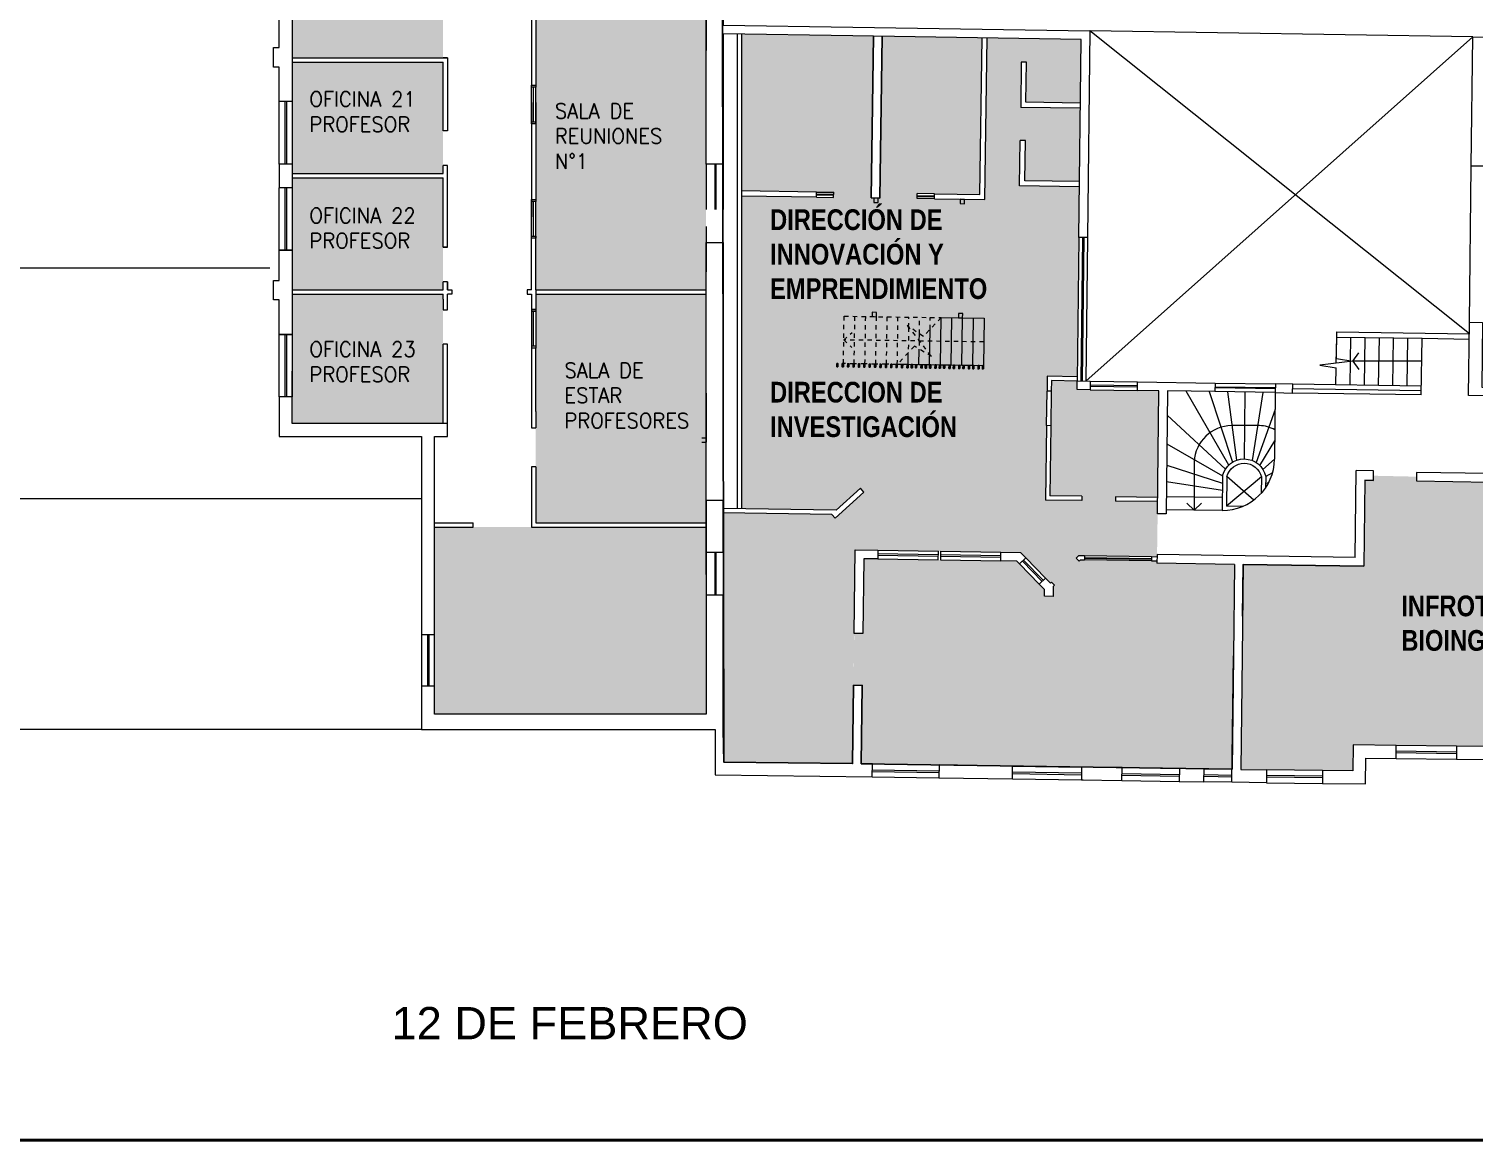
# Model space of a CAD drawing. Header units: millimetres. Extents: x -11418 to -10492, y 10656 to 11360.
# Drawn here: x -10641.59 to -10608.07, y 11171.97 to 11197.74 of the extents above; entities that cross this region are included whole.
import ezdxf

# ---------------------------------------------------------------- set-up
doc = ezdxf.new("R2010")
doc.units = ezdxf.units.MM
doc.linetypes.add('CONTINUA', pattern=[0])
doc.linetypes.add('DASHED2', pattern=[0.375, 0.25, -0.125])
doc.layers.get('0').update_dxf_attribs({"lineweight": 0})
for name, color, linetype in [('0.0 GRIS 8', 8, 'Continuous'), ('MURO EXISTENTE', 3, 'Continuous'), ('SEGUNDO PLANO', 3, 'Continuous'), ('x_ hatch espacios liberados', 2, 'Continuous')]:
    doc.layers.add(name, color=color, linetype=linetype)
for name, color, linetype, lineweight in [('0_ cubierta', 7, 'Continuous', 13), ('0_ escaleras', 7, 'Continuous', 5), ('0_ id salas de clases', 7, 'Continuous', 9), ('0_ muros', 7, 'Continuous', 20), ('0_ muros 2', 7, 'Continuous', 9), ('0_ simbología', 250, 'Continuous', 5), ('0_ tabiques', 7, 'Continuous', 9), ('0_ ventanas', 250, 'Continuous', 0), ('ESCALERAS', 7, 'Continuous', 5), ('TABIQUES', 7, 'Continuous', 9), ('TERCER PLANO', 2, 'Continuous', 20)]:
    doc.layers.add(name, color=color, linetype=linetype, lineweight=lineweight)
doc.layers.add('y_ hatch derecho', color=7, linetype='Continuous', true_color=0x908851)
doc.layers.add('z4_ Dirección de investigación e innovación', color=7, linetype='Continuous', true_color=0xc6c8a7)
doc.styles.add('PATO', font='romans.shx', dxfattribs={"height": 0.22})

msp = doc.modelspace()

# ---------------------------------------------------------------- hatches: boundary and pattern name
at = {"layer": 'y_ hatch derecho'}
h = msp.add_hatch(color=256, dxfattribs=at)
h.paths.add_polyline_path([(-10629.835, 11209.716), (-10625.885, 11209.716), (-10625.885, 11207.386), (-10629.835, 11207.386)])
h.paths.add_polyline_path([(-10629.835, 11207.286), (-10625.885, 11207.286), (-10625.885, 11204.735), (-10629.835, 11204.735)])
h.paths.add_polyline_path([(-10629.835, 11204.635), (-10625.885, 11204.635), (-10625.885, 11202.135), (-10629.835, 11202.135)])
h.paths.add_polyline_path([(-10629.835, 11202.035), (-10625.885, 11202.035), (-10625.885, 11199.535), (-10629.835, 11199.535)])
h.paths.add_polyline_path([(-10629.835, 11199.435), (-10625.885, 11199.435), (-10625.885, 11191.687), (-10629.835, 11191.687)])
h.paths.add_polyline_path([(-10629.835, 11191.587), (-10625.885, 11191.587), (-10625.885, 11186.289), (-10629.835, 11186.289)])
h = msp.add_hatch(color=256, dxfattribs=at)
h.paths.add_polyline_path([(-10635.485, 11208.032), (-10631.985, 11208.032), (-10631.985, 11205.368), (-10635.485, 11205.368)])
h.paths.add_polyline_path([(-10635.485, 11205.268), (-10631.985, 11205.268), (-10631.985, 11202.614), (-10635.485, 11202.614)])
h.paths.add_polyline_path([(-10635.485, 11202.514), (-10631.985, 11202.514), (-10631.985, 11199.867), (-10635.485, 11199.867)])
h.paths.add_polyline_path([(-10635.485, 11199.717), (-10631.985, 11199.717), (-10631.985, 11197.067), (-10635.485, 11197.067)])
h.paths.add_polyline_path([(-10635.485, 11191.587), (-10631.985, 11191.587), (-10631.985, 11188.587), (-10635.485, 11188.587)])
h.paths.add_polyline_path([(-10635.485, 11194.287), (-10631.985, 11194.287), (-10631.985, 11191.687), (-10635.485, 11191.687)])
h.paths.add_polyline_path([(-10635.485, 11196.967), (-10631.985, 11196.967), (-10631.985, 11194.387), (-10635.485, 11194.387)])
msp.add_hatch(color=256, dxfattribs=at).paths.add_polyline_path([(-10632.185, 11186.187), (-10625.885, 11186.187), (-10625.885, 11181.846), (-10632.185, 11181.846)])
at = {"layer": 'z4_ Dirección de investigación e innovación'}
for points in [[(-10615.407, 11186.878), (-10615.369, 11189.348), (-10617.277, 11189.377), (-10617.275, 11189.576), (-10617.869, 11189.586), (-10617.907, 11186.912), (-10617.165, 11186.902), (-10617.166, 11186.802), (-10618.011, 11186.814), (-10617.957, 11189.687), (-10617.27, 11189.675), (-10617.224, 11194.081), (-10618.613, 11194.101), (-10618.597, 11195.153), (-10618.477, 11195.151), (-10618.491, 11194.22), (-10617.223, 11194.201), (-10617.2, 11195.901), (-10618.583, 11195.921), (-10618.568, 11196.973), (-10618.448, 11196.971), (-10618.462, 11196.039), (-10617.199, 11196.021), (-10617.182, 11197.499), (-10619.36, 11197.531), (-10619.415, 11193.782), (-10620.987, 11193.805), (-10620.985, 11193.925), (-10619.536, 11193.904), (-10619.48, 11197.533), (-10621.799, 11197.567), (-10621.854, 11193.818), (-10622.055, 11193.821), (-10621.999, 11197.572), (-10625.065, 11197.618), (-10625.062, 11193.985), (-10622.923, 11193.953), (-10622.925, 11193.833), (-10625.062, 11193.865), (-10625.062, 11186.611), (-10622.865, 11186.579), (-10622.302, 11187.089), (-10622.222, 11187), (-10622.888, 11186.396), (-10622.963, 11186.48), (-10625.482, 11186.517), (-10625.476, 11180.739), (-10622.485, 11180.702), (-10622.426, 11185.538), (-10622.423, 11185.658), (-10618.59, 11185.599), (-10617.884, 11184.9), (-10617.86, 11184.9), (-10617.837, 11184.876), (-10617.264, 11185.434), (-10617.299, 11185.47), (-10617.239, 11185.529), (-10615.422, 11185.508), (-10615.422, 11185.549), (-10615.408, 11186.499), (-10615.411, 11186.778), (-10616.383, 11186.791), (-10616.383, 11186.891)], [(-10603.717, 11187.171), (-10606.116, 11187.208), (-10607.716, 11187.232), (-10609.402, 11187.257), (-10609.4, 11187.357), (-10610.399, 11187.379), (-10610.401, 11187.272), (-10610.601, 11187.275), (-10610.625, 11185.279), (-10613.425, 11185.318), (-10613.449, 11183.196), (-10613.48, 11180.567), (-10612.88, 11180.56), (-10611.58, 11180.544), (-10610.88, 11180.535), (-10610.873, 11181.135), (-10609.873, 11181.123), (-10608.474, 11181.105), (-10605.888, 11181.073), (-10604.488, 11181.056), (-10604.488, 11181.056), (-10603.788, 11181.047), (-10603.76, 11183.509), (-10603.746, 11184.709)], [(-10613.625, 11185.321), (-10615.425, 11185.349), (-10615.424, 11185.407), (-10617.199, 11185.428), (-10617.229, 11185.399), (-10617.264, 11185.434), (-10617.837, 11184.876), (-10617.802, 11184.84), (-10617.832, 11184.81), (-10617.835, 11184.581), (-10618.035, 11184.584), (-10618.033, 11184.742), (-10618.675, 11185.401), (-10622.225, 11185.455), (-10622.248, 11183.717), (-10622.447, 11183.72), (-10622.462, 11182.52), (-10622.263, 11182.517), (-10622.286, 11180.7), (-10613.679, 11180.57)]]:
    msp.add_hatch(color=256, dxfattribs=at).paths.add_polyline_path(points)

# ---------------------------------------------------------------- linework, layer by layer
at = {"color": 0, "linetype": 'DASHED2', "ltscale": 0.01}
for p, q in [((-10622.448, 11189.975), (-10622.698, 11189.979)), ((-10622.198, 11189.972), (-10622.448, 11189.975)), ((-10621.948, 11189.968), (-10622.198, 11189.972)), ((-10621.698, 11189.964), (-10621.948, 11189.968)), ((-10621.448, 11189.961), (-10621.698, 11189.964))]:
    msp.add_line(p, q, dxfattribs=at)
at = {"color": 251, "linetype": 'CONTINUA', "lineweight": 50, "ltscale": 1.8, "flags": 128}
msp.add_lwpolyline([(-10687.871, 11171.972), (-10499.007, 11171.972, 0.414214), (-10491.562, 11179.416), (-10491.562, 11285.285), (-10687.871, 11285.285)], format="xyb", close=True, dxfattribs=at)
at = {"color": 0}
for points in [[(-10617.986, 11188.541), (-10617.975, 11189.341)], [(-10617.875, 11189.339), (-10617.886, 11188.539)]]:
    msp.add_lwpolyline(points, dxfattribs=at)
msp.add_lwpolyline([(-10617.177, 11189.377), (-10617.177, 11189.376)])
at = {"layer": '0.0 GRIS 8', "color": 0}
for points in [[(-10622.825, 11189.906), (-10622.85, 11189.906), (-10622.849, 11189.981), (-10622.824, 11189.981), (-10622.825, 11189.906)], [(-10622.7, 11189.904), (-10622.725, 11189.904), (-10622.724, 11189.979), (-10622.699, 11189.979), (-10622.7, 11189.904)], [(-10622.575, 11189.902), (-10622.6, 11189.903), (-10622.599, 11189.978), (-10622.574, 11189.977), (-10622.575, 11189.902)], [(-10622.45, 11189.9), (-10622.475, 11189.901), (-10622.474, 11189.976), (-10622.449, 11189.975), (-10622.45, 11189.9)], [(-10622.325, 11189.899), (-10622.35, 11189.899), (-10622.349, 11189.974), (-10622.324, 11189.974), (-10622.325, 11189.899)], [(-10622.2, 11189.897), (-10622.225, 11189.897), (-10622.224, 11189.972), (-10622.199, 11189.972), (-10622.2, 11189.897)], [(-10622.075, 11189.895), (-10622.1, 11189.895), (-10622.099, 11189.97), (-10622.074, 11189.97), (-10622.075, 11189.895)], [(-10621.95, 11189.893), (-10621.975, 11189.893), (-10621.974, 11189.968), (-10621.949, 11189.968), (-10621.95, 11189.893)], [(-10621.825, 11189.891), (-10621.85, 11189.892), (-10621.849, 11189.967), (-10621.824, 11189.966), (-10621.825, 11189.891)], [(-10621.7, 11189.889), (-10621.725, 11189.89), (-10621.724, 11189.965), (-10621.699, 11189.964), (-10621.7, 11189.889)], [(-10621.575, 11189.888), (-10621.6, 11189.888), (-10621.598, 11189.963), (-10621.573, 11189.963), (-10621.575, 11189.888)], [(-10621.45, 11189.886), (-10621.475, 11189.886), (-10621.473, 11189.961), (-10621.448, 11189.961), (-10621.45, 11189.886)], [(-10621.324, 11189.884), (-10621.349, 11189.884), (-10621.348, 11189.959), (-10621.323, 11189.959), (-10621.324, 11189.884)], [(-10621.199, 11189.882), (-10621.224, 11189.882), (-10621.223, 11189.957), (-10621.198, 11189.957), (-10621.199, 11189.882)], [(-10621.099, 11189.881), (-10621.124, 11189.881), (-10621.123, 11189.956), (-10621.098, 11189.956), (-10621.099, 11189.881)], [(-10620.999, 11189.879), (-10621.024, 11189.88), (-10621.023, 11189.954), (-10620.998, 11189.954), (-10620.999, 11189.879)], [(-10620.874, 11189.877), (-10620.899, 11189.878), (-10620.898, 11189.953), (-10620.873, 11189.952), (-10620.874, 11189.877)], [(-10620.774, 11189.876), (-10620.799, 11189.876), (-10620.798, 11189.951), (-10620.773, 11189.951), (-10620.774, 11189.876)], [(-10620.674, 11189.874), (-10620.699, 11189.875), (-10620.698, 11189.95), (-10620.673, 11189.949), (-10620.674, 11189.874)], [(-10620.549, 11189.873), (-10620.574, 11189.873), (-10620.573, 11189.948), (-10620.548, 11189.948), (-10620.549, 11189.873)], [(-10620.449, 11189.871), (-10620.474, 11189.871), (-10620.473, 11189.946), (-10620.448, 11189.946), (-10620.449, 11189.871)], [(-10620.349, 11189.87), (-10620.374, 11189.87), (-10620.373, 11189.945), (-10620.348, 11189.945), (-10620.349, 11189.87)], [(-10620.224, 11189.868), (-10620.249, 11189.868), (-10620.248, 11189.943), (-10620.223, 11189.943), (-10620.224, 11189.868)], [(-10620.124, 11189.866), (-10620.149, 11189.867), (-10620.148, 11189.942), (-10620.123, 11189.941), (-10620.124, 11189.866)], [(-10619.999, 11189.864), (-10620.024, 11189.865), (-10620.023, 11189.94), (-10619.998, 11189.939), (-10619.999, 11189.864)], [(-10619.899, 11189.863), (-10619.924, 11189.863), (-10619.923, 11189.938), (-10619.898, 11189.938), (-10619.899, 11189.863)], [(-10619.774, 11189.861), (-10619.799, 11189.862), (-10619.798, 11189.937), (-10619.773, 11189.936), (-10619.774, 11189.861)], [(-10619.674, 11189.86), (-10619.699, 11189.86), (-10619.698, 11189.935), (-10619.673, 11189.935), (-10619.674, 11189.86)], [(-10619.549, 11189.858), (-10619.574, 11189.858), (-10619.573, 11189.933), (-10619.548, 11189.933), (-10619.549, 11189.858)], [(-10619.449, 11189.856), (-10619.474, 11189.857), (-10619.473, 11189.932), (-10619.448, 11189.931), (-10619.449, 11189.856)]]:
    msp.add_lwpolyline(points, dxfattribs=at)
at = {"layer": '0_ cubierta'}
for p, q in [((-10636.004, 11192.192), (-10664.138, 11192.192)), ((-10632.485, 11186.844), (-10667.864, 11186.844)), ((-10632.485, 11181.496), (-10667.864, 11181.496))]:
    msp.add_line(p, q, dxfattribs=at)
at = {"layer": '0_ escaleras'}
for p, q in [((-10625.885, 11198.156), (-10625.885, 11197.239)), ((-10625.885, 11193.156), (-10625.885, 11192.106)), ((-10613.755, 11187.627), (-10614.75, 11189.339)), ((-10614.214, 11189.331), (-10613.67, 11187.693)), ((-10613.787, 11189.323), (-10613.579, 11187.737)), ((-10613.396, 11187.768), (-10613.378, 11189.318)), ((-10612.968, 11189.313), (-10613.214, 11187.733)), ((-10612.678, 11189.307), (-10612.696, 11187.762)), ((-10613.832, 11187.534), (-10615.184, 11188.787)), ((-10612.682, 11188.918), (-10613.124, 11187.686)), ((-10615.192, 11188.117), (-10613.901, 11187.374)), ((-10613.04, 11187.618), (-10612.691, 11188.188)), ((-10612.965, 11187.524), (-10612.696, 11187.762)), ((-10615.198, 11187.626), (-10613.902, 11187.208)), ((-10613.901, 11187.374), (-10613.91, 11186.574)), ((-10613.801, 11187.361), (-10613.809, 11186.673)), ((-10613.001, 11187.352), (-10613.005, 11186.972)), ((-10612.901, 11187.362), (-10612.904, 11187.101)), ((-10612.741, 11187.449), (-10612.901, 11187.362)), ((-10615.202, 11187.242), (-10613.904, 11187.047)), ((-10612.834, 11187.217), (-10612.903, 11187.196)), ((-10613.906, 11186.874), (-10615.206, 11186.889)), ((-10613.431, 11186.669), (-10613.809, 11186.673)), ((-10613.91, 11186.574), (-10615.21, 11186.589))]:
    msp.add_line(p, q, dxfattribs=at)
for points in [[(-10613.91, 11186.574, 0.413253), (-10612.696, 11187.762, 9.635265)], [(-10613.901, 11187.374, -0.8), (-10612.901, 11187.362, -0.8)], [(-10613.801, 11187.361, -0.779304), (-10613.001, 11187.352)]]:
    msp.add_lwpolyline(points, format="xyb", dxfattribs=at)
at = {"layer": '0_ muros'}
for p, q in [((-10611.252, 11190.716), (-10608.175, 11190.669)), ((-10611.263, 11189.989), (-10611.254, 11190.596)), ((-10611.254, 11190.596), (-10609.274, 11190.566)), ((-10610.941, 11189.481), (-10610.924, 11190.591)), ((-10610.611, 11189.476), (-10610.594, 11190.586)), ((-10610.281, 11189.471), (-10610.264, 11190.581)), ((-10609.951, 11189.466), (-10609.934, 11190.576)), ((-10609.621, 11189.461), (-10609.604, 11190.571)), ((-10609.294, 11189.255), (-10609.274, 11190.566)), ((-10609.274, 11190.566), (-10608.175, 11190.549)), ((-10611.271, 11189.486), (-10611.265, 11189.88)), ((-10610.397, 11187.489), (-10610.799, 11187.497)), ((-10610.601, 11187.275), (-10610.625, 11185.279)), ((-10610.401, 11187.272), (-10610.601, 11187.275)), ((-10615.422, 11185.549), (-10615.424, 11185.349)), ((-10613.625, 11185.321), (-10615.424, 11185.349)), ((-10610.822, 11185.482), (-10615.422, 11185.549)), ((-10613.625, 11185.321), (-10613.649, 11183.199)), ((-10613.425, 11185.318), (-10613.449, 11183.196)), ((-10613.679, 11180.57), (-10613.68, 11180.57))]:
    msp.add_line(p, q, dxfattribs=at)
for points in [[(-10625.485, 11197.625), (-10625.485, 11194.606), (-10625.885, 11194.606), (-10625.885, 11198.556), (-10625.885, 11198.556), (-10625.885, 11198.556), (-10625.485, 11198.556), (-10625.485, 11198.156), (-10625.485, 11197.825), (-10622.479, 11197.779), (-10616.98, 11197.696), (-10617.036, 11192.901), (-10617.236, 11192.904), (-10617.182, 11197.499), (-10622.482, 11197.579), (-10625.485, 11197.625)], [(-10603.438, 11193.879), (-10603.636, 11193.882), (-10603.599, 11197.193), (-10607.799, 11197.256), (-10607.831, 11194.558), (-10608.131, 11194.561), (-10608.095, 11197.561), (-10598.896, 11197.421), (-10598.908, 11196.422), (-10599.208, 11196.425), (-10599.2, 11197.126), (-10603.399, 11197.19), (-10603.438, 11193.879)], [(-10608.193, 11189.239), (-10608.173, 11190.939), (-10607.873, 11190.936), (-10607.89, 11189.435), (-10606.59, 11189.415), (-10606.593, 11189.215), (-10608.193, 11189.239)], [(-10610.822, 11185.482), (-10610.799, 11187.497)], [(-10610.601, 11187.275), (-10610.401, 11187.272), (-10610.397, 11187.489)], [(-10609.402, 11187.257), (-10607.716, 11187.232), (-10607.713, 11187.432), (-10609.399, 11187.457), (-10609.402, 11187.258)], [(-10622.423, 11185.658), (-10621.896, 11185.65), (-10621.899, 11185.45), (-10622.225, 11185.455), (-10622.248, 11183.717), (-10622.447, 11183.72), (-10622.423, 11185.658)], [(-10622.462, 11182.52), (-10622.485, 11180.702), (-10625.476, 11180.739), (-10625.485, 11181.496), (-10625.485, 11184.607), (-10625.885, 11184.607), (-10625.885, 11181.846), (-10632.185, 11181.846), (-10632.185, 11182.496), (-10632.485, 11182.496), (-10632.485, 11181.496), (-10625.674, 11181.496), (-10625.677, 11180.442), (-10622.031, 11180.396), (-10622.026, 11180.696), (-10622.286, 11180.7), (-10622.263, 11182.517), (-10622.462, 11182.52)], [(-10613.449, 11183.196), (-10613.48, 11180.567), (-10612.88, 11180.56), (-10612.884, 11180.26), (-10613.684, 11180.27), (-10613.649, 11183.199)], [(-10617.137, 11180.322), (-10617.177, 11180.323), (-10616.237, 11180.309), (-10616.233, 11180.609), (-10617.173, 11180.623), (-10617.177, 11180.323)]]:
    msp.add_lwpolyline(points, dxfattribs=at)
for points in [[(-10616.977, 11189.373), (-10617.277, 11189.377), (-10617.275, 11189.577), (-10616.975, 11189.573)], [(-10615.877, 11189.356), (-10615.875, 11189.556), (-10614.075, 11189.529), (-10614.078, 11189.329), (-10615.178, 11189.345), (-10615.211, 11186.496), (-10615.411, 11186.499), (-10615.378, 11189.348)], [(-10612.675, 11189.507), (-10612.678, 11189.307), (-10612.278, 11189.297), (-10612.275, 11189.501)], [(-10625.485, 11185.607), (-10625.485, 11186.807), (-10625.885, 11186.807), (-10625.885, 11185.607)], [(-10618.467, 11185.473), (-10618.61, 11185.334), (-10618.675, 11185.401), (-10619.049, 11185.406), (-10619.046, 11185.606), (-10618.59, 11185.599)], [(-10618.035, 11184.584), (-10618.033, 11184.742), (-10618.154, 11184.867), (-10618.011, 11185.006), (-10617.896, 11184.888), (-10617.872, 11184.912), (-10617.802, 11184.84), (-10617.832, 11184.81), (-10617.835, 11184.581)], [(-10610.88, 11180.535), (-10611.58, 11180.544), (-10611.584, 11180.244), (-10610.584, 11180.231), (-10610.577, 11180.831), (-10609.877, 11180.823), (-10609.873, 11181.123), (-10610.873, 11181.135)], [(-10608.474, 11181.105), (-10608.477, 11180.805), (-10605.892, 11180.773), (-10605.888, 11181.073)], [(-10620.476, 11180.673), (-10620.481, 11180.373), (-10618.777, 11180.347), (-10618.773, 11180.647)], [(-10614.334, 11180.28), (-10614.329, 11180.58), (-10614.904, 11180.589), (-10614.909, 11180.288)]]:
    msp.add_lwpolyline(points, close=True, dxfattribs=at)
at = {"layer": '0_ muros 2'}
for p, q in [((-10625.165, 11197.62), (-10625.165, 11186.613)), ((-10625.065, 11197.618), (-10625.065, 11186.611)), ((-10635.485, 11196.057), (-10635.785, 11196.057)), ((-10635.785, 11194.607), (-10635.785, 11196.057)), ((-10635.485, 11196.057), (-10635.785, 11196.057)), ((-10635.485, 11196.057), (-10635.485, 11194.607)), ((-10635.485, 11194.607), (-10635.785, 11194.607)), ((-10635.785, 11194.607), (-10635.785, 11194.057)), ((-10635.485, 11194.607), (-10635.485, 11194.057)), ((-10625.885, 11194.606), (-10625.885, 11193.556)), ((-10625.485, 11194.606), (-10625.485, 11193.556)), ((-10608.173, 11190.939), (-10608.131, 11194.561)), ((-10635.485, 11194.057), (-10635.785, 11194.057)), ((-10635.785, 11192.607), (-10635.785, 11194.057)), ((-10635.485, 11194.057), (-10635.485, 11192.607)), ((-10617.236, 11192.904), (-10617.275, 11189.577)), ((-10617.036, 11192.901), (-10617.075, 11189.574)), ((-10635.785, 11189.207), (-10635.785, 11190.657)), ((-10635.485, 11190.657), (-10635.485, 11189.207)), ((-10635.485, 11188.587), (-10635.485, 11189.806)), ((-10616.977, 11189.373), (-10615.877, 11189.356)), ((-10616.975, 11189.573), (-10615.875, 11189.556)), ((-10614.075, 11189.529), (-10612.675, 11189.507)), ((-10609.291, 11189.456), (-10612.275, 11189.501)), ((-10635.785, 11189.207), (-10635.785, 11188.287)), ((-10635.485, 11189.207), (-10635.785, 11189.207)), ((-10612.678, 11189.307), (-10614.078, 11189.329)), ((-10609.294, 11189.255), (-10612.278, 11189.297)), ((-10631.885, 11188.587), (-10635.485, 11188.587)), ((-10631.885, 11188.287), (-10631.885, 11188.587)), ((-10635.785, 11188.287), (-10632.485, 11188.287)), ((-10632.485, 11188.287), (-10632.485, 11183.696)), ((-10632.185, 11183.696), (-10632.185, 11188.287)), ((-10632.185, 11188.287), (-10631.885, 11188.287)), ((-10621.896, 11185.65), (-10620.496, 11185.628)), ((-10625.885, 11185.607), (-10625.885, 11184.607)), ((-10625.485, 11185.607), (-10625.485, 11184.607)), ((-10621.899, 11185.45), (-10620.499, 11185.428)), ((-10620.449, 11185.428), (-10619.049, 11185.406)), ((-10620.446, 11185.628), (-10619.046, 11185.606)), ((-10618.61, 11185.333), (-10618.154, 11184.867)), ((-10618.467, 11185.473), (-10618.011, 11185.006)), ((-10632.485, 11183.696), (-10632.485, 11182.496)), ((-10632.185, 11182.496), (-10632.185, 11183.696)), ((-10608.474, 11181.105), (-10609.873, 11181.123)), ((-10622.026, 11180.696), (-10620.476, 11180.673)), ((-10618.773, 11180.647), (-10617.173, 11180.623)), ((-10609.877, 11180.822), (-10608.477, 11180.805)), ((-10622.031, 11180.396), (-10620.481, 11180.373)), ((-10618.777, 11180.347), (-10617.177, 11180.323)), ((-10616.237, 11180.309), (-10614.909, 11180.288)), ((-10616.233, 11180.609), (-10614.904, 11180.588)), ((-10614.329, 11180.58), (-10613.68, 11180.57)), ((-10611.58, 11180.544), (-10612.88, 11180.56)), ((-10613.684, 11180.27), (-10614.334, 11180.28)), ((-10612.884, 11180.26), (-10611.584, 11180.244))]:
    msp.add_line(p, q, dxfattribs=at)
for points in [[(-10635.918, 11196.857), (-10635.918, 11197.307), (-10635.785, 11197.307), (-10635.785, 11198.087), (-10635.485, 11198.087), (-10635.485, 11196.057), (-10635.785, 11196.057), (-10635.785, 11196.857)], [(-10635.918, 11191.457), (-10635.918, 11191.907), (-10635.785, 11191.907), (-10635.785, 11192.607), (-10635.485, 11192.607), (-10635.485, 11190.657), (-10635.785, 11190.657), (-10635.785, 11191.457)]]:
    msp.add_lwpolyline(points, close=True, dxfattribs=at)
for points in [[(-10625.885, 11188.966), (-10625.885, 11192.786), (-10625.485, 11192.786), (-10625.485, 11185.089)], [(-10625.885, 11186.289), (-10625.885, 11188.966)], [(-10625.885, 11185.089), (-10625.885, 11186.289)], [(-10632.485, 11183.696), (-10632.185, 11183.696)]]:
    msp.add_lwpolyline(points, dxfattribs=at)
at = {"layer": '0_ simbología'}
for p, q in [((-10617.075, 11189.574), (-10608.095, 11197.561)), ((-10608.095, 11197.561), (-10616.98, 11197.696)), ((-10608.176, 11190.669), (-10616.98, 11197.696)), ((-10611.262, 11190.097), (-10611.252, 11190.716)), ((-10610.878, 11190.037), (-10611.649, 11189.94)), ((-10611.262, 11190.097), (-10610.878, 11190.037)), ((-10610.878, 11190.037), (-10610.741, 11190.228)), ((-10610.878, 11190.037), (-10610.741, 11189.846)), ((-10609.283, 11190.037), (-10610.878, 11190.037)), ((-10611.649, 11189.94), (-10611.265, 11189.88)), ((-10611.271, 11189.486), (-10611.265, 11189.88)), ((-10613.001, 11187.352), (-10613.809, 11186.673)), ((-10613.179, 11186.813), (-10613.801, 11187.361))]:
    msp.add_line(p, q, dxfattribs=at)
msp.add_lwpolyline([(-10612.688, 11188.446, 0.117489), (-10613.043, 11188.542), (-10613.69, 11188.542, 0.395908), (-10614.56, 11187.705), (-10614.56, 11186.582)], format="xyb", dxfattribs=at)
for points in [[(-10614.56, 11186.582), (-10614.733, 11186.741)], [(-10614.56, 11186.582), (-10614.392, 11186.74)]]:
    msp.add_lwpolyline(points, dxfattribs=at)
at = {"layer": '0_ tabiques'}
for p, q in [((-10629.935, 11198.236), (-10629.935, 11196.437)), ((-10629.835, 11198.057), (-10629.835, 11196.737)), ((-10631.885, 11197.067), (-10631.985, 11197.067)), ((-10635.485, 11196.967), (-10631.985, 11196.967)), ((-10631.985, 11195.377), (-10631.985, 11196.967)), ((-10629.835, 11196.737), (-10629.835, 11196.437)), ((-10629.835, 11196.387), (-10629.935, 11196.387)), ((-10629.935, 11195.537), (-10629.935, 11196.387)), ((-10629.835, 11195.537), (-10629.835, 11196.387)), ((-10629.835, 11196.036), (-10629.835, 11194.086)), ((-10631.885, 11195.377), (-10631.985, 11195.377)), ((-10631.885, 11195.377), (-10631.985, 11195.377)), ((-10629.835, 11195.537), (-10629.835, 11194.086)), ((-10631.885, 11194.577), (-10631.985, 11194.577)), ((-10631.885, 11194.577), (-10631.985, 11194.577)), ((-10631.885, 11192.677), (-10631.885, 11194.577)), ((-10635.485, 11194.287), (-10631.985, 11194.287)), ((-10631.985, 11192.677), (-10631.985, 11194.287)), ((-10629.835, 11194.086), (-10629.835, 11193.737)), ((-10629.835, 11194.086), (-10629.835, 11193.787)), ((-10629.835, 11193.737), (-10629.935, 11193.737)), ((-10629.935, 11192.887), (-10629.935, 11193.737)), ((-10629.835, 11193.737), (-10629.935, 11193.737)), ((-10629.935, 11192.887), (-10629.935, 11193.737)), ((-10629.835, 11192.887), (-10629.835, 11193.737)), ((-10629.835, 11192.887), (-10629.835, 11193.737)), ((-10629.935, 11191.687), (-10629.935, 11192.887)), ((-10629.935, 11191.687), (-10629.935, 11192.887)), ((-10629.835, 11191.687), (-10629.835, 11192.887)), ((-10629.835, 11191.687), (-10629.835, 11192.887)), ((-10631.885, 11192.677), (-10631.985, 11192.677)), ((-10631.985, 11191.737), (-10631.985, 11191.877)), ((-10631.985, 11191.737), (-10631.985, 11191.877)), ((-10631.885, 11191.877), (-10631.985, 11191.877)), ((-10631.885, 11191.877), (-10631.985, 11191.877)), ((-10631.885, 11191.687), (-10631.885, 11191.877)), ((-10629.835, 11191.687), (-10625.885, 11191.687)), ((-10631.985, 11191.477), (-10631.985, 11191.587)), ((-10631.985, 11191.477), (-10631.985, 11191.587)), ((-10631.985, 11191.477), (-10631.985, 11191.587)), ((-10631.985, 11191.477), (-10631.985, 11191.227)), ((-10631.885, 11191.477), (-10631.885, 11191.587)), ((-10631.885, 11191.477), (-10631.885, 11191.536)), ((-10631.885, 11191.227), (-10631.885, 11191.477)), ((-10629.835, 11191.587), (-10625.885, 11191.587)), ((-10631.985, 11191.227), (-10631.885, 11191.227)), ((-10629.935, 11191.237), (-10629.835, 11191.237)), ((-10629.935, 11191.237), (-10629.835, 11191.237)), ((-10629.935, 11191.237), (-10629.835, 11191.237)), ((-10629.935, 11191.237), (-10629.835, 11191.237)), ((-10629.935, 11191.237), (-10629.835, 11191.237)), ((-10629.835, 11191.237), (-10629.935, 11191.237)), ((-10629.935, 11191.237), (-10629.935, 11190.337)), ((-10629.935, 11191.237), (-10629.835, 11191.237)), ((-10629.835, 11191.187), (-10629.935, 11191.187)), ((-10629.835, 11191.237), (-10629.835, 11190.337)), ((-10631.985, 11188.587), (-10631.985, 11190.427)), ((-10631.885, 11188.587), (-10631.885, 11190.427)), ((-10629.835, 11190.387), (-10629.935, 11190.387)), ((-10629.835, 11190.337), (-10629.935, 11190.337)), ((-10629.935, 11190.337), (-10629.935, 11188.487)), ((-10629.835, 11190.337), (-10629.935, 11190.337)), ((-10629.835, 11190.335), (-10629.935, 11190.335)), ((-10629.835, 11188.866), (-10629.835, 11190.335)), ((-10629.835, 11188.866), (-10629.835, 11188.487)), ((-10629.935, 11188.487), (-10629.835, 11188.487)), ((-10629.935, 11187.587), (-10629.935, 11186.187)), ((-10629.835, 11187.587), (-10629.935, 11187.587)), ((-10629.835, 11187.587), (-10629.835, 11186.287)), ((-10632.185, 11186.287), (-10631.285, 11186.287)), ((-10632.185, 11186.187), (-10631.285, 11186.187)), ((-10629.935, 11186.187), (-10625.885, 11186.187)), ((-10629.835, 11186.287), (-10625.885, 11186.289)), ((-10620.499, 11185.428), (-10620.496, 11185.628)), ((-10620.446, 11185.628), (-10620.449, 11185.428)), ((-10617.239, 11185.529), (-10617.299, 11185.47)), ((-10617.229, 11185.399), (-10617.299, 11185.47)), ((-10617.239, 11185.529), (-10617.103, 11185.527)), ((-10617.199, 11185.428), (-10617.229, 11185.399)), ((-10617.199, 11185.428), (-10617.104, 11185.427)), ((-10617.103, 11185.527), (-10617.104, 11185.427)), ((-10615.553, 11185.503), (-10615.554, 11185.403)), ((-10615.554, 11185.403), (-10615.424, 11185.402)), ((-10615.553, 11185.503), (-10615.423, 11185.502))]:
    msp.add_line(p, q, dxfattribs=at)
at = {"layer": '0_ tabiques', "linetype": 'Continuous'}
for p, q in [((-10615.554, 11185.403), (-10617.104, 11185.427)), ((-10617.103, 11185.527), (-10615.553, 11185.503))]:
    msp.add_line(p, q, dxfattribs=at)
at = {"layer": '0_ tabiques'}
for points in [[(-10635.485, 11197.067), (-10635.485, 11197.067), (-10631.885, 11197.067), (-10631.885, 11195.377)], [(-10635.485, 11196.967), (-10632.135, 11196.967)], [(-10629.935, 11196.036), (-10629.935, 11193.387)], [(-10629.935, 11195.537), (-10629.935, 11193.787)], [(-10635.485, 11194.387), (-10631.985, 11194.387), (-10631.985, 11194.577)], [(-10631.985, 11192.677), (-10631.985, 11192.677), (-10631.885, 11192.677)], [(-10635.485, 11191.687), (-10631.985, 11191.687), (-10631.985, 11191.877)], [(-10631.885, 11191.877), (-10631.885, 11191.687), (-10631.785, 11191.687), (-10631.785, 11191.587), (-10631.885, 11191.587)], [(-10629.935, 11191.687), (-10630.035, 11191.687), (-10630.035, 11191.587), (-10629.935, 11191.587), (-10629.935, 11191.237)], [(-10629.935, 11191.687), (-10630.035, 11191.687), (-10630.035, 11191.587), (-10629.935, 11191.587), (-10629.935, 11191.237)], [(-10629.935, 11191.687), (-10630.035, 11191.687), (-10630.035, 11191.587), (-10629.935, 11191.587), (-10629.935, 11191.237)], [(-10629.835, 11191.687), (-10629.835, 11191.237)], [(-10629.835, 11191.687), (-10629.835, 11191.237)], [(-10629.835, 11191.687), (-10629.835, 11191.237)], [(-10629.835, 11191.687), (-10629.835, 11191.237)], [(-10635.485, 11191.587), (-10631.985, 11191.587)], [(-10629.935, 11191.536), (-10629.935, 11191.237)], [(-10629.935, 11191.536), (-10629.935, 11191.237)], [(-10629.935, 11191.536), (-10629.935, 11191.237)], [(-10629.935, 11191.536), (-10629.935, 11191.237)], [(-10629.935, 11191.536), (-10629.935, 11191.237)], [(-10629.935, 11191.536), (-10629.935, 11191.237)], [(-10629.835, 11191.587), (-10629.835, 11191.237)], [(-10629.835, 11191.587), (-10629.835, 11191.237)], [(-10629.935, 11191.237), (-10629.935, 11191.237), (-10629.835, 11191.237)], [(-10629.935, 11191.237), (-10629.935, 11191.237), (-10629.835, 11191.237)], [(-10629.935, 11191.237), (-10629.935, 11191.237), (-10629.835, 11191.237)], [(-10629.935, 11191.237), (-10629.935, 11191.237), (-10629.835, 11191.237)], [(-10629.935, 11191.237), (-10629.935, 11191.237), (-10629.835, 11191.237)], [(-10629.935, 11191.237), (-10629.935, 11191.237), (-10629.835, 11191.237)], [(-10631.885, 11190.427), (-10631.985, 11190.427)], [(-10625.985, 11188.261), (-10625.885, 11188.261)], [(-10625.985, 11188.161), (-10625.885, 11188.161)], [(-10615.408, 11186.679), (-10615.409, 11186.679)], [(-10631.285, 11186.187), (-10631.285, 11186.287)]]:
    msp.add_lwpolyline(points, dxfattribs=at)
for points in [[(-10629.835, 11196.437), (-10629.835, 11196.387), (-10629.935, 11196.387), (-10629.935, 11196.437)], [(-10629.835, 11195.587), (-10629.835, 11195.537), (-10629.935, 11195.537), (-10629.935, 11195.587)], [(-10629.835, 11193.787), (-10629.835, 11193.737), (-10629.935, 11193.737), (-10629.935, 11193.787)], [(-10629.835, 11193.787), (-10629.835, 11193.737), (-10629.935, 11193.737), (-10629.935, 11193.787)], [(-10629.835, 11192.937), (-10629.835, 11192.887), (-10629.935, 11192.887), (-10629.935, 11192.937)], [(-10629.835, 11192.937), (-10629.835, 11192.887), (-10629.935, 11192.887), (-10629.935, 11192.937)]]:
    msp.add_lwpolyline(points, close=True, dxfattribs=at)
at = {"layer": '0_ ventanas'}
for p, q in [((-10629.885, 11195.587), (-10629.885, 11196.387)), ((-10635.65, 11194.607), (-10635.65, 11196.057)), ((-10635.62, 11196.057), (-10635.62, 11194.607)), ((-10625.685, 11194.606), (-10625.685, 11193.556)), ((-10625.655, 11194.606), (-10625.655, 11193.556)), ((-10635.65, 11192.607), (-10635.65, 11194.057)), ((-10635.62, 11194.057), (-10635.62, 11192.607)), ((-10629.885, 11192.937), (-10629.885, 11193.737)), ((-10617.151, 11192.903), (-10617.19, 11189.576)), ((-10617.121, 11192.902), (-10617.16, 11189.575)), ((-10629.885, 11190.387), (-10629.885, 11191.187)), ((-10635.65, 11189.207), (-10635.65, 11190.657)), ((-10635.62, 11190.657), (-10635.62, 11189.207)), ((-10616.976, 11189.488), (-10615.876, 11189.471)), ((-10616.976, 11189.458), (-10615.876, 11189.441)), ((-10614.076, 11189.444), (-10612.676, 11189.422)), ((-10612.677, 11189.392), (-10614.076, 11189.414)), ((-10625.685, 11185.607), (-10625.685, 11184.607)), ((-10625.655, 11185.607), (-10625.655, 11184.607)), ((-10621.898, 11185.536), (-10620.498, 11185.515)), ((-10621.897, 11185.576), (-10620.497, 11185.555)), ((-10620.448, 11185.51), (-10619.048, 11185.489)), ((-10620.447, 11185.55), (-10619.047, 11185.529)), ((-10618.547, 11185.395), (-10618.091, 11184.929)), ((-10618.518, 11185.423), (-10618.062, 11184.957)), ((-10617.103, 11185.486), (-10615.553, 11185.462)), ((-10617.103, 11185.465), (-10615.554, 11185.442)), ((-10632.35, 11183.696), (-10632.35, 11182.496)), ((-10632.32, 11183.696), (-10632.32, 11182.496)), ((-10609.876, 11180.957), (-10608.476, 11180.94)), ((-10608.475, 11180.971), (-10609.875, 11180.988)), ((-10622.029, 11180.52), (-10620.479, 11180.497)), ((-10622.028, 11180.56), (-10620.478, 11180.537)), ((-10618.775, 11180.511), (-10617.175, 11180.486)), ((-10618.775, 11180.471), (-10617.175, 11180.446)), ((-10616.236, 11180.432), (-10614.907, 11180.412)), ((-10616.235, 11180.472), (-10614.906, 11180.452)), ((-10614.332, 11180.408), (-10613.682, 11180.398)), ((-10614.331, 11180.447), (-10613.681, 11180.437)), ((-10611.582, 11180.409), (-10612.882, 11180.425)), ((-10612.882, 11180.395), (-10611.582, 11180.379))]:
    msp.add_line(p, q, dxfattribs=at)
msp.add_lwpolyline([(-10612.276, 11189.399), (-10609.293, 11189.355)], dxfattribs=at)
at = {"layer": 'ESCALERAS', "color": 0, "linetype": 'DASHED2', "ltscale": 0.0002}
for p, q in [((-10622.698, 11189.979), (-10622.682, 11191.079)), ((-10622.682, 11191.079), (-10620.432, 11191.046)), ((-10622.448, 11189.975), (-10622.432, 11191.075)), ((-10622.198, 11189.972), (-10622.182, 11191.072)), ((-10621.948, 11189.968), (-10621.932, 11191.068)), ((-10621.698, 11189.964), (-10621.682, 11191.064)), ((-10621.448, 11189.961), (-10621.432, 11191.061)), ((-10621.185, 11190.818), (-10621.182, 11191.057)), ((-10620.937, 11190.671), (-10620.932, 11191.053)), ((-10620.686, 11190.776), (-10620.682, 11191.05)), ((-10622.69, 11190.529), (-10622.499, 11190.701)), ((-10621.185, 11190.818), (-10621.194, 11190.231)), ((-10619.44, 11190.481), (-10622.69, 11190.529)), ((-10622.69, 11190.529), (-10622.504, 11190.351)), ((-10620.94, 11190.503), (-10620.943, 11190.317))]:
    msp.add_line(p, q, dxfattribs=at)
at = {"layer": 'ESCALERAS', "color": 0}
for p, q in [((-10620.448, 11189.946), (-10620.432, 11191.046)), ((-10620.434, 11191.046), (-10619.432, 11191.031)), ((-10620.198, 11189.942), (-10620.182, 11191.042)), ((-10619.948, 11189.939), (-10619.932, 11191.039)), ((-10619.698, 11189.935), (-10619.682, 11191.035)), ((-10619.432, 11191.031), (-10619.448, 11189.931)), ((-10620.698, 11189.95), (-10620.686, 11190.776)), ((-10620.94, 11190.503), (-10620.937, 11190.671)), ((-10621.198, 11189.957), (-10621.194, 11190.231)), ((-10620.948, 11189.953), (-10620.943, 11190.317)), ((-10621.198, 11189.957), (-10621.448, 11189.961)), ((-10620.948, 11189.953), (-10621.198, 11189.957)), ((-10620.698, 11189.95), (-10620.948, 11189.953)), ((-10620.448, 11189.946), (-10620.698, 11189.95)), ((-10620.198, 11189.942), (-10620.448, 11189.946)), ((-10619.948, 11189.939), (-10620.198, 11189.942)), ((-10619.698, 11189.935), (-10619.948, 11189.939)), ((-10619.448, 11189.931), (-10619.698, 11189.935))]:
    msp.add_line(p, q, dxfattribs=at)
at = {"layer": 'ESCALERAS', "color": 0, "linetype": 'DASHED2', "ltscale": 0.0002}
msp.add_lwpolyline([(-10620.434, 11191.046), (-10620.843, 11190.607), (-10621.221, 11190.864), (-10620.658, 11190.143), (-10621.051, 11190.384), (-10621.446, 11189.961)], dxfattribs=at)
at = {"layer": 'MURO EXISTENTE', "color": 0}
for p, q in [((-10622.057, 11193.821), (-10622.002, 11197.572)), ((-10621.857, 11193.818), (-10621.802, 11197.569)), ((-10622.057, 11193.821), (-10621.857, 11193.818))]:
    msp.add_line(p, q, dxfattribs=at)
at = {"layer": 'SEGUNDO PLANO'}
for p, q in [((-10635.485, 11192.607), (-10635.785, 11192.607)), ((-10635.485, 11190.657), (-10635.785, 11190.657))]:
    msp.add_line(p, q, dxfattribs=at)
at = {"layer": 'TABIQUES', "color": 0}
for p, q in [((-10619.418, 11193.782), (-10619.363, 11197.532)), ((-10618.571, 11196.973), (-10618.586, 11195.921)), ((-10618.451, 11196.971), (-10618.571, 11196.973)), ((-10618.477, 11195.151), (-10618.597, 11195.153)), ((-10623.325, 11193.839), (-10623.323, 11193.959)), ((-10622.925, 11193.833), (-10622.923, 11193.953)), ((-10620.989, 11193.805), (-10620.988, 11193.925)), ((-10620.589, 11193.799), (-10620.588, 11193.919)), ((-10617.97, 11189.688), (-10617.975, 11189.341)), ((-10617.27, 11189.675), (-10617.97, 11189.688)), ((-10617.875, 11189.339), (-10617.975, 11189.341)), ((-10617.872, 11189.586), (-10617.875, 11189.339)), ((-10617.272, 11189.575), (-10617.872, 11189.586)), ((-10617.986, 11188.541), (-10618.011, 11186.814)), ((-10617.886, 11188.539), (-10617.986, 11188.541)), ((-10617.886, 11188.539), (-10617.909, 11186.912)), ((-10622.222, 11187), (-10622.888, 11186.396)), ((-10622.302, 11187.089), (-10622.865, 11186.579)), ((-10622.222, 11187), (-10622.302, 11187.089)), ((-10617.166, 11186.802), (-10618.011, 11186.814)), ((-10617.164, 11186.902), (-10617.909, 11186.912)), ((-10617.164, 11186.902), (-10617.166, 11186.802)), ((-10616.384, 11186.891), (-10616.385, 11186.791)), ((-10615.411, 11186.778), (-10616.385, 11186.791)), ((-10615.409, 11186.878), (-10616.384, 11186.891)), ((-10622.865, 11186.579), (-10625.485, 11186.617)), ((-10622.965, 11186.48), (-10625.485, 11186.517)), ((-10622.888, 11186.396), (-10622.965, 11186.48))]:
    msp.add_line(p, q, dxfattribs=at)
for points in [[(-10619.536, 11193.904), (-10619.482, 11197.534)], [(-10617.202, 11196.021), (-10618.464, 11196.039), (-10618.451, 11196.971)], [(-10617.203, 11195.901), (-10618.586, 11195.921)], [(-10617.224, 11194.081), (-10618.613, 11194.101), (-10618.597, 11195.153)], [(-10617.223, 11194.201), (-10618.491, 11194.22), (-10618.477, 11195.151)], [(-10623.323, 11193.959), (-10625.065, 11193.985)], [(-10623.325, 11193.839), (-10625.065, 11193.865)], [(-10623.325, 11193.839), (-10622.925, 11193.833)], [(-10622.924, 11193.903), (-10623.324, 11193.909)], [(-10622.924, 11193.893), (-10623.324, 11193.899)], [(-10622.924, 11193.883), (-10623.324, 11193.889)], [(-10623.323, 11193.959), (-10622.923, 11193.953)], [(-10621.993, 11193.719), (-10621.893, 11193.718), (-10621.891, 11193.818), (-10621.991, 11193.819), (-10621.993, 11193.719)], [(-10620.989, 11193.865), (-10620.589, 11193.859)], [(-10620.989, 11193.855), (-10620.589, 11193.849)], [(-10620.589, 11193.799), (-10620.989, 11193.805)], [(-10620.588, 11193.919), (-10620.988, 11193.925)], [(-10620.988, 11193.875), (-10620.588, 11193.869)], [(-10620.589, 11193.799), (-10619.418, 11193.782)], [(-10620.588, 11193.919), (-10619.536, 11193.904)], [(-10619.993, 11193.69), (-10619.893, 11193.688), (-10619.891, 11193.788), (-10619.991, 11193.79), (-10619.993, 11193.69)], [(-10622.032, 11191.069), (-10621.932, 11191.068), (-10621.93, 11191.168), (-10622.03, 11191.169), (-10622.032, 11191.069)], [(-10620.032, 11191.04), (-10619.932, 11191.039), (-10619.93, 11191.139), (-10620.03, 11191.14), (-10620.032, 11191.04)]]:
    msp.add_lwpolyline(points, dxfattribs=at)
at = {"layer": 'TERCER PLANO'}
msp.add_line((-10629.885, 11192.937), (-10629.885, 11193.737), dxfattribs=at)
at = {"layer": 'x_ hatch espacios liberados'}
msp.add_lwpolyline([(-10625.885, 11189.296), (-10625.885, 11188.161)], dxfattribs=at)
at = {"layer": 'z4_ Dirección de investigación e innovación'}
for points in [[(-10625.586, 11245.873), (-10625.476, 11180.739), (-10622.485, 11180.702), (-10622.462, 11182.52), (-10622.263, 11182.517), (-10622.286, 11180.7), (-10613.68, 11180.57), (-10613.649, 11183.199)], [(-10610.625, 11185.279), (-10613.425, 11185.318), (-10613.439, 11184.121)]]:
    msp.add_lwpolyline(points, dxfattribs=at)

# ---------------------------------------------------------------- texts
at = {"insert": (-10633.182, 11175.058), "char_height": 0.75, "width": 12.15476, "attachment_point": 1, "style": 'PATO'}
msp.add_mtext('{\\fSwis721 Lt BT|b0|i0|c0|p34;12 DE FEBRERO}', dxfattribs=at)
at = {"layer": '0_ id salas de clases', "color": 7, "char_height": 0.35, "width": 3.43863, "attachment_point": 1, "style": 'PATO'}
for s, insert in [('{\\W0.95;OFICINA 21 PROFESOR}', (-10635.086, 11196.289)), ('{\\W0.95;SALA DE \\PREUNIONES\\PN°1}', (-10629.392, 11196.015)), ('{\\W0.95;OFICINA 22 PROFESOR}', (-10635.086, 11193.589)), ('{\\W0.95;OFICINA 23 PROFESOR}', (-10635.086, 11190.489)), ('{\\W0.95;SALA DE \\PESTAR PROFESORES}', (-10629.169, 11190))]:
    msp.add_mtext(s, dxfattribs=dict(at, insert=insert))
at = {"layer": '0_ id salas de clases', "char_height": 0.48, "attachment_point": 1, "style": 'PATO'}
for s, insert, width in [('{\\fSwis721 Cn BT|b1|i0|c0|p34;DIRECCIÓN DE INNOVACIÓN Y EMPRENDIMIENTO\\P\\P\\PDIRECCION DE INVESTIGACIÓN}', (-10624.4, 11193.558), 6.93353), ('{\\fSwis721 Cn BT|b1|i0|c0|p34;INFROTEC BIOINGENERIA (DIE)}', (-10609.755, 11184.6), 5.84341)]:
    msp.add_mtext(s, dxfattribs=dict(at, insert=insert, width=width))

doc.saveas('drawing.dxf')
